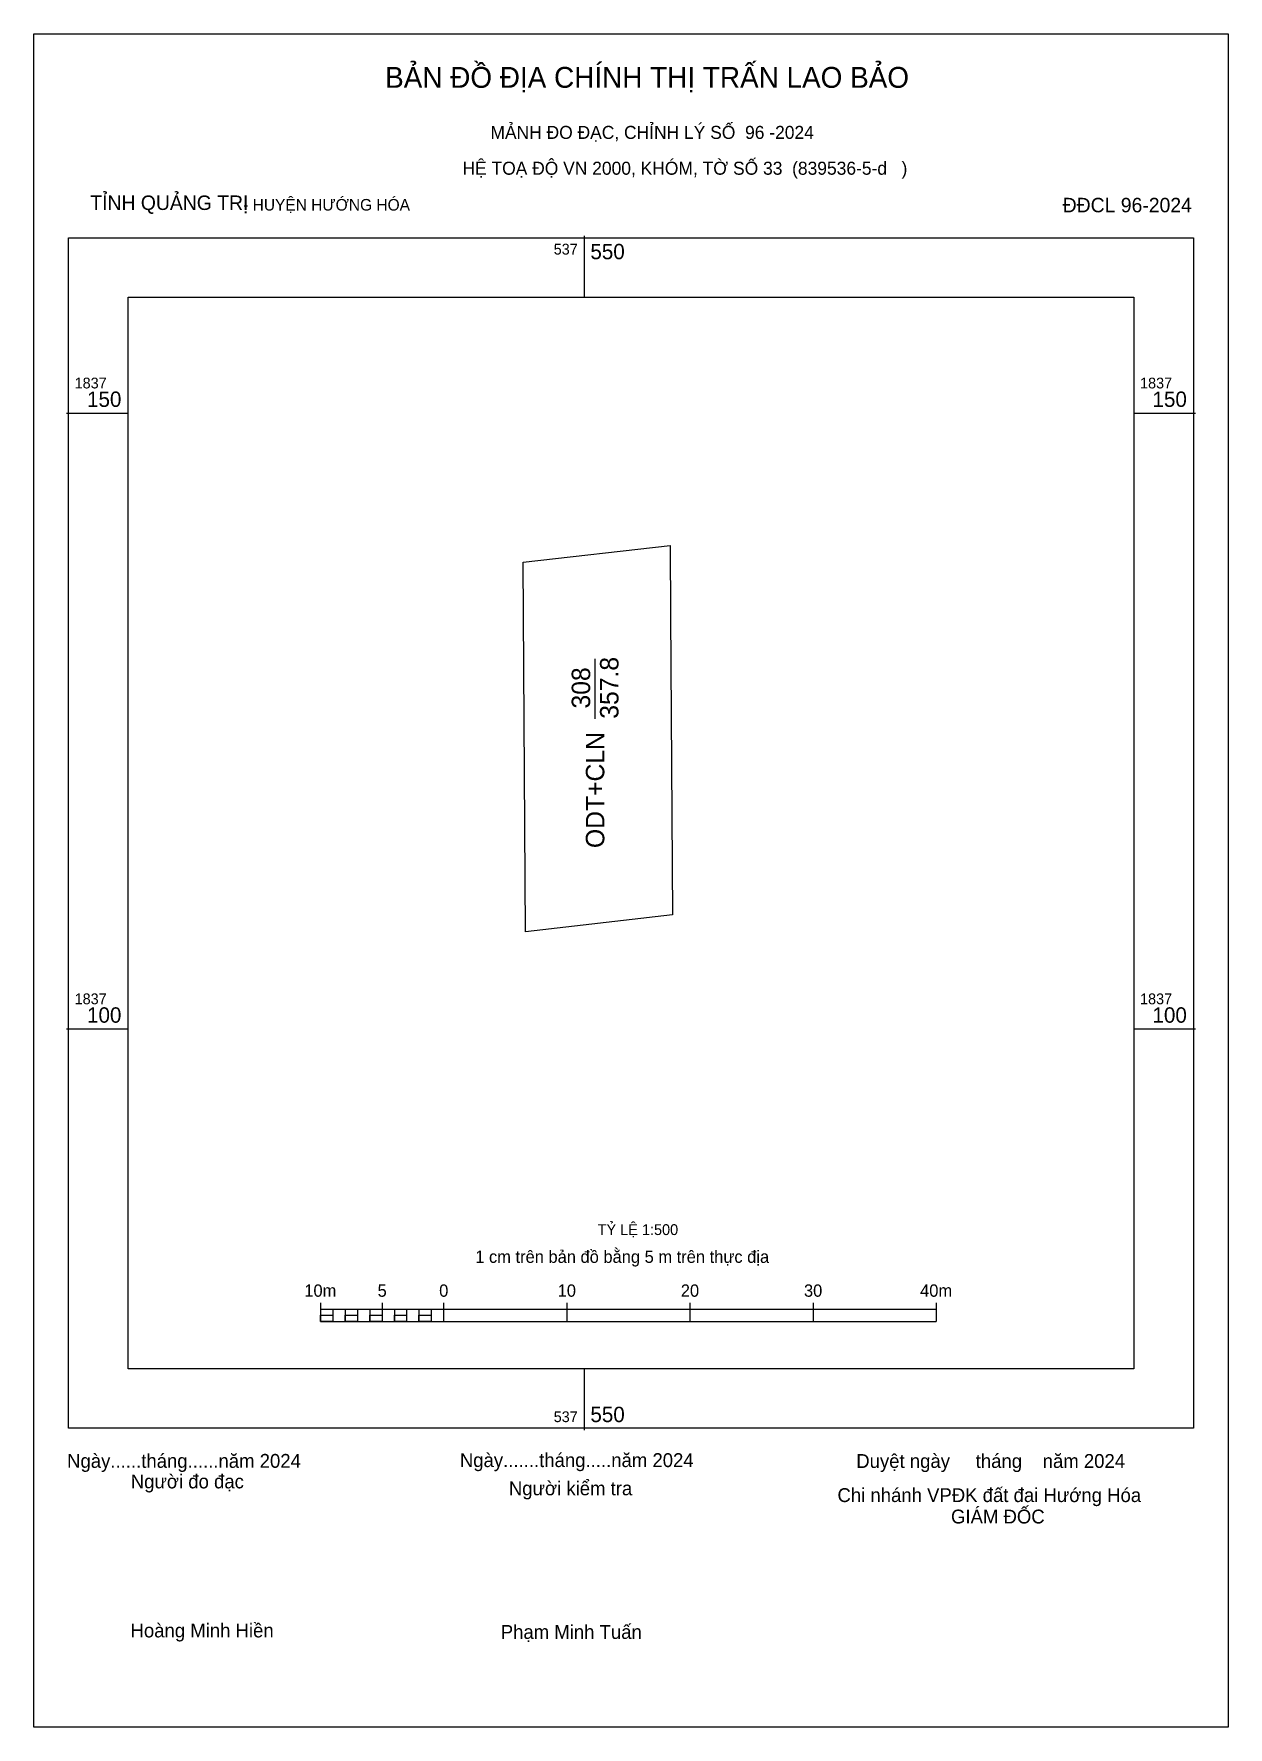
# Model space of a CAD drawing. Extents: x 537505 to 537602, y 1837043 to 1837181.
import ezdxf

# ---------------------------------------------------------------- set-up
doc = ezdxf.new("R2010")
doc.units = 0
for name, color, linetype in [('Level 1', 7, 'Continuous'), ('Level 10', 7, 'Continuous'), ('Level 13', 7, 'Continuous'), ('Level 6', 7, 'Continuous'), ('Level 62', 7, 'Continuous'), ('Level 63', 7, 'Continuous')]:
    doc.layers.add(name, color=color, linetype=linetype)

msp = doc.modelspace()

# ---------------------------------------------------------------- linework, layer by layer
at = {"layer": 'Level 1'}
msp.add_lwpolyline([(537505.31, 1837180.79), (537602.28, 1837180.79), (537602.28, 1837043.3), (537505.31, 1837043.3)], close=True, dxfattribs=at)
at = {"layer": 'Level 10'}
msp.add_line((537550.88, 1837125.18), (537550.88, 1837130.05), dxfattribs=at)
msp.add_lwpolyline([(537545.23, 1837107.89), (537545.05, 1837137.89), (537556.98, 1837139.25), (537557, 1837133.6), (537557.16, 1837109.25)], close=True, dxfattribs=at)
at = {"layer": 'Level 62'}
msp.add_lwpolyline([(537512.96, 1837159.4), (537594.63, 1837159.4), (537594.63, 1837072.41), (537512.96, 1837072.41)], close=True, dxfattribs=at)
at = {"layer": 'Level 63'}
for p, q in [((537550, 1837164.4), (537550, 1837159.4)), ((537507.96, 1837150), (537512.96, 1837150)), ((537594.63, 1837150), (537599.63, 1837150)), ((537507.96, 1837100), (537512.96, 1837100)), ((537594.63, 1837100), (537599.63, 1837100)), ((537528.58, 1837077.75), (537528.58, 1837076.25)), ((537533.58, 1837077.75), (537533.58, 1837076.25)), ((537538.58, 1837077.75), (537538.58, 1837076.25)), ((537548.58, 1837077.75), (537548.58, 1837076.25)), ((537558.58, 1837077.75), (537558.58, 1837076.25)), ((537568.58, 1837077.75), (537568.58, 1837076.25)), ((537578.58, 1837077.75), (537578.58, 1837076.25)), ((537528.58, 1837077.25), (537578.58, 1837077.25)), ((537529.58, 1837077.25), (537529.58, 1837076.25)), ((537530.58, 1837077.25), (537530.58, 1837076.25)), ((537531.58, 1837077.25), (537531.58, 1837076.25)), ((537532.58, 1837077.25), (537532.58, 1837076.25)), ((537533.58, 1837077.25), (537533.58, 1837076.25)), ((537534.58, 1837077.25), (537534.58, 1837076.25)), ((537535.58, 1837077.25), (537535.58, 1837076.25)), ((537536.58, 1837077.25), (537536.58, 1837076.25)), ((537537.58, 1837077.25), (537537.58, 1837076.25)), ((537538.58, 1837077.25), (537538.58, 1837076.25)), ((537528.58, 1837076.25), (537578.58, 1837076.25)), ((537550, 1837072.41), (537550, 1837067.41))]:
    msp.add_line(p, q, dxfattribs=at)
for points in [[(537508.12, 1837164.24), (537599.47, 1837164.24), (537599.47, 1837067.57), (537508.12, 1837067.57)], [(537528.58, 1837076.75), (537529.58, 1837076.75), (537529.58, 1837076.25), (537528.58, 1837076.25)], [(537528.58, 1837076.75), (537529.58, 1837076.75), (537529.58, 1837076.25), (537528.58, 1837076.25)], [(537530.58, 1837076.75), (537531.58, 1837076.75), (537531.58, 1837076.25), (537530.58, 1837076.25)], [(537532.58, 1837076.75), (537533.58, 1837076.75), (537533.58, 1837076.25), (537532.58, 1837076.25)], [(537534.58, 1837076.75), (537535.58, 1837076.75), (537535.58, 1837076.25), (537534.58, 1837076.25)], [(537536.58, 1837076.75), (537537.58, 1837076.75), (537537.58, 1837076.25), (537536.58, 1837076.25)]]:
    msp.add_lwpolyline(points, close=True, dxfattribs=at)

# ---------------------------------------------------------------- texts
at = {"layer": 'Level 1'}
for s, height, p in [('BẢN ĐỒ ĐỊA CHÍNH THỊ TRẤN LAO BẢO', 1.694, (537533.83, 1837176.41)), (' MẢNH ĐO ĐẠC, CHỈNH LÝ SỐ  96 -2024', 1.058, (537541.99, 1837172.26)), ('TỈNH QUẢNG TRỊ', 1.176, (537509.89, 1837166.49)), (' - HUYỆN HƯỚNG HÓA', 0.9405, (537521.96, 1837166.44)), (' ĐĐCL 96-2024', 1.176, (537588.41, 1837166.3)), ('Ngày......tháng......năm 2024', 1.125, (537508.01, 1837064.36)), ('Ngày.......tháng.....năm 2024', 1.125, (537539.9, 1837064.42)), ('  Duyệt ngày     tháng    năm 2024', 1.125, (537571.25, 1837064.35)), ('Người đo đạc', 1.125, (537513.18, 1837062.69)), ('Người kiểm tra', 1.125, (537543.88, 1837062.13)), ('Chi nhánh VPĐK đất đai Hướng Hóa', 1.125, (537570.56, 1837061.58)), ('GIÁM ĐỐC', 1.125, (537579.78, 1837059.84)), ('Hoàng Minh Hiền', 1.125, (537513.16, 1837050.59)), ('Phạm Minh Tuấn', 1.125, (537543.22, 1837050.47))]:
    msp.add_text(s, height=height, dxfattribs=at).set_placement(p)
at = {"layer": 'Level 13'}
for s, p in [('357.8', (537552.78, 1837125.18)), ('308', (537550.48, 1837126.01)), ('ODT+CLN', (537551.63, 1837114.68))]:
    msp.add_text(s, height=1.5, rotation=90, dxfattribs=at).set_placement(p)
at = {"layer": 'Level 6'}
for s, height, p in [(' HỆ TOẠ ĐỘ VN 2000, KHÓM, TỜ SỐ 33  (839536-5-d   )', 1.058, (537539.72, 1837169.35)), ('TỶ LỆ 1:500', 0.879, (537551.09, 1837083.26))]:
    msp.add_text(s, height=height, dxfattribs=at).set_placement(p)
at = {"layer": 'Level 63'}
for s, height, p in [('537', 0.875, (537547.52, 1837162.87)), ('550', 1.25, (537550.5, 1837162.49)), ('1837', 0.875, (537508.62, 1837152)), ('1837', 0.875, (537595.13, 1837152)), ('150', 1.25, (537509.63, 1837150.5)), ('150', 1.25, (537596.14, 1837150.5)), ('1837', 0.875, (537508.62, 1837102)), ('1837', 0.875, (537595.13, 1837102)), ('100', 1.25, (537509.63, 1837100.5)), ('100', 1.25, (537596.14, 1837100.5)), ('1 cm trên bản đồ bằng 5 m trên thực địa', 1, (537541.15, 1837081)), ('10m', 1, (537527.27, 1837078.25)), ('5', 1, (537533.22, 1837078.25)), ('0', 1, (537538.22, 1837078.25)), ('10', 1, (537547.84, 1837078.25)), ('20', 1, (537557.84, 1837078.25)), ('30', 1, (537567.84, 1837078.25)), ('40m', 1, (537577.27, 1837078.25)), ('537', 0.875, (537547.52, 1837068.07)), ('550', 1.25, (537550.5, 1837068.07))]:
    msp.add_text(s, height=height, dxfattribs=at).set_placement(p)

doc.saveas('drawing.dxf')
